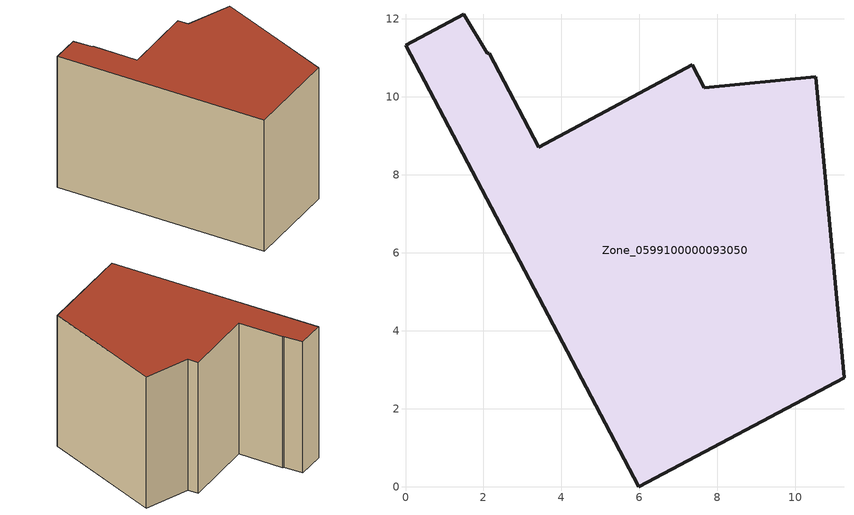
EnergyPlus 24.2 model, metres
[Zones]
Zone_0599100000093050
 floor ground (C_G): 2.1,11.12 2.15,11.12 3.42,8.71 7.36,10.82 7.67,10.24 10.52,10.52 11.25,2.79 5.99,0 0,11.33 1.5,12.12 z0
 wall outside (C_F): 5.99,0 11.25,2.79 10.52,10.52 7.67,10.24 7.36,10.82 3.42,8.71 2.15,11.12 2.1,11.12 1.5,12.12 0,11.33 5.99,0 z0:8.41
 roof outside (C_R): 2.15,11.12 2.1,11.12 1.5,12.12 0,11.33 5.99,0 11.25,2.79 10.52,10.52 7.67,10.24 7.36,10.82 3.42,8.71 z8.41
[BUILDING]
Pand.0599100000093050: North Axis=0; Terrain=City; Loads Convergence Tolerance Value=0.04; Temperature Convergence Tolerance Value=0.4; Solar Distribution=FullExterior; Maximum Number of Warmup Days=25; Minimum Number of Warmup Days=1
[Site:Location]
Rotterdam.The.Hague.AP_ZH_NLD Design_Conditions: Latitude=51.96; Longitude=4.45; Time Zone=1; Elevation=-4.5
[SITE:GROUNDTEMPERATURE:BUILDINGSURFACE]
18, 18, 18, 18, 18, 18, 18, 18, 18, 18, 18, 18
[MATERIAL] Thermal Absorptance=0.9; Solar Absorptance=0.7; Visible Absorptance=0.7
Name | Roughness | Thickness | Conductivity | Density | Specific Heat
G.TI.1975-1991 | MediumSmooth | 0.15 | 0.288461 | 540 | 1210
F.TI.1975-1991 | Rough | 0.3 | 0.230769 | 1920 | 840
R.TI.1975-1991 | MediumRough | 0.2 | 0.153846 | 1500 | 1000
[CONSTRUCTION]
C_G: G.TI.1975-1991
C_F: F.TI.1975-1991
C_R: R.TI.1975-1991
[ZONE]
Zone_0599100000093050: Type=1; Multiplier=1; Ceiling Height=Autocalculate; Volume=Autocalculate; Floor Area=autocalculate; Part of Total Floor Area=Yes
[ZONEINFILTRATION:DESIGNFLOWRATE]
Infil_Zone_0599100000093050: Zone or ZoneList or Space or SpaceList=Zone_0599100000093050; Schedule=AlwaysOn; Design Flow Rate Calculation Method=Flow/Area; Flow Rate per Floor Area=0.003; Constant Term Coefficient=1; Temperature Term Coefficient=0; Velocity Term Coefficient=0; Velocity Squared Term Coefficient=0
[HVACTEMPLATE:ZONE:IDEALLOADSAIRSYSTEM]
Zone_0599100000093050: Maximum Heating Supply Air Temperature=50; Minimum Cooling Supply Air Temperature=13; Maximum Heating Supply Air Humidity Ratio=0.0156; Minimum Cooling Supply Air Humidity Ratio=0.0077; Heating Limit=NoLimit; Cooling Limit=NoLimit; Dehumidification Control Type=ConstantSensibleHeatRatio; Cooling Sensible Heat Ratio=0.7; Dehumidification Setpoint=60; Humidification Control Type=None; Humidification Setpoint=30; Outdoor Air Method=None; Outdoor Air Flow Rate per Person=0.00944; Outdoor Air Flow Rate per Zone Floor Area=0; Outdoor Air Flow Rate per Zone=0; Demand Controlled Ventilation Type=None; Outdoor Air Economizer Type=NoEconomizer; Heat Recovery Type=None; Sensible Heat Recovery Effectiveness=0.7; Latent Heat Recovery Effectiveness=0.65
[ZONECONTROL:THERMOSTAT]
ThermostatControl_Zone_0599100000093050: Zone or ZoneList=Zone_0599100000093050; Control Type Schedule=DualSetpointControlType; Control 1=Thermostat_Zone_0599100000093050; Temperature Difference Between Cutout And Setpoint=0
[THERMOSTATSETPOINT:DUALSETPOINT]
Thermostat_Zone_0599100000093050: Heating Setpoint Temperature Schedule=HeatingSetpoint_Zone_0599100000093050; Cooling Setpoint Temperature Schedule=CoolingSetpoint_Zone_0599100000093050
[SCHEDULE:COMPACT]
HeatingSetpoint_Zone_0599100000093050: Through: 12/31, For: AllDays, Until: 24:00, 21
CoolingSetpoint_Zone_0599100000093050: Through: 12/31, For: AllDays, Until: 24:00, 24
DualSetpointControlType: Through: 12/31, For: AllDays, Until: 24:00, 4
AlwaysOn: Through: 12/31, For: AllDays, Until: 24:00, 1
